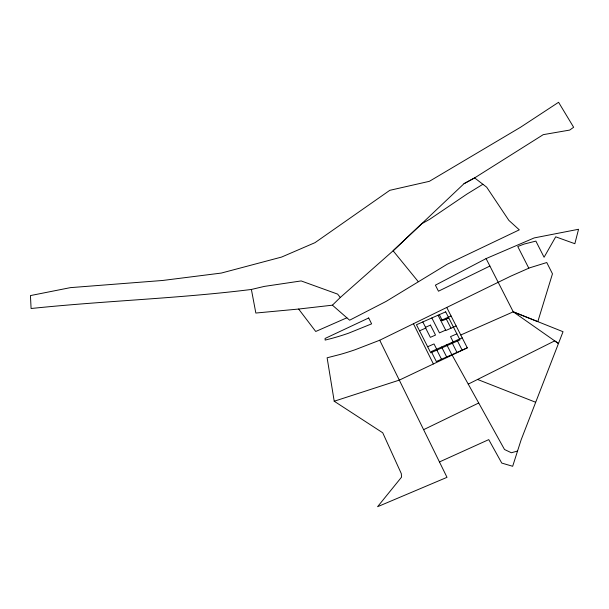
<?xml version="1.0" encoding="UTF-8"?>
<svg xmlns="http://www.w3.org/2000/svg" width="609" height="609" viewBox="0 0 609 609"><rect width="100%" height="100%" fill="white"/><g stroke="black" fill="none" stroke-linecap="round" stroke-linejoin="round"><path stroke-width="0.91" d="M528.802 268.204L517.757 246.5L524.128 244.064L535.874 241.103L544.081 257.249L555.712 236.817L574.85 243.714L578.55 229.273L534.23 237.913L486.089 258.589L513.258 311.831L563.036 331.715L521.114 439.888L512.664 466.281L501.763 463.076L488.753 439.622L439.477 461.934M332.415 305.178L340.302 297.474L393.109 250.794L421.618 223.838L429.817 219.21L466.852 194.142L482.891 184.268L486.682 187.191L508.873 220.389L519.302 229.852L447.158 264.26L386.136 301.394L349.627 320.205L332.415 305.178L298.631 309.045L255.841 313.041L251.388 289.458C178.216 298.585 104.421 300.8 31.089 308.512L30.45 295.578L70.393 287.638L162.694 280.467L221.326 273.06L281.609 257.059L314.982 242.671L389.783 190.328L429.375 181.322L520.505 127.273L558.582 102.289L573.64 127.273L569.697 130.075L543.258 134.65L474.617 177.904L464.012 183.69L393.109 250.794L418.284 281.678M464.012 183.682L474.617 177.904L482.891 184.268M486.089 258.589L435.389 285.157L438.465 291.209L489.895 266.049M468.245 384.119L554.692 340.88L558.445 343.499L513.258 311.831L460.762 334.996M379.719 340.233L447.006 477.334L377.58 506.711L401.521 477.174L401.316 473.657L382.734 432.793L334.212 401.232L327.117 357.787L340.012 354.484A265.676 251.205 14.5 0 0 355.336 349.657L379.712 340.233L510.662 276.204L529.602 267.846L546.753 262.532L552.47 273.806L537.816 321.636L513.258 311.831M423.674 429.642L478.727 402.998M446.747 307.469L467.301 347.846L399.428 380.077L334.212 401.232M440.771 320.555L451.086 315.995M419.548 330.824L425.904 328.015L422.813 321.94M448.78 317.921L442.416 320.73L439.325 314.655M445.651 330.147L439.462 332.879L431.857 317.951M456.156 325.952L445.834 330.504L438.054 315.218M427.647 346.749L434.011 343.94L437.102 350.015M456.887 333.839L450.523 336.648L453.614 342.722M462.231 337.896L431.279 351.56L436.341 361.51L467.301 347.846M346.871 317.791L315.728 331.486L298.631 309.045M517.528 451.056L511.354 452.746L504.511 449.503L452.122 355.055M251.388 289.458L264.283 286.413L301.158 280.932L337.63 294.117L340.302 297.474M477.563 379.453L535.593 402.237M445.925 318.279L450.995 328.228M457.07 340.172L462.14 350.122M451.916 342.448L456.978 352.398M446.755 344.724L451.825 354.682M441.594 347.008L446.663 356.958M436.44 349.284L441.502 359.234M413.435 323.737L433.38 363.954M368.696 317.974L325.054 338.475L325.16 340.088L331.448 338.482A249.096 235.523 14.5 0 0 348.607 333.184L371.612 323.859L368.696 317.974M445.689 311.846L416.449 324.749L430.746 352.824L459.978 339.913L445.689 311.846M430.449 325.107L425.288 327.383L430.357 337.34L435.519 335.064L430.449 325.107"/></g></svg>
